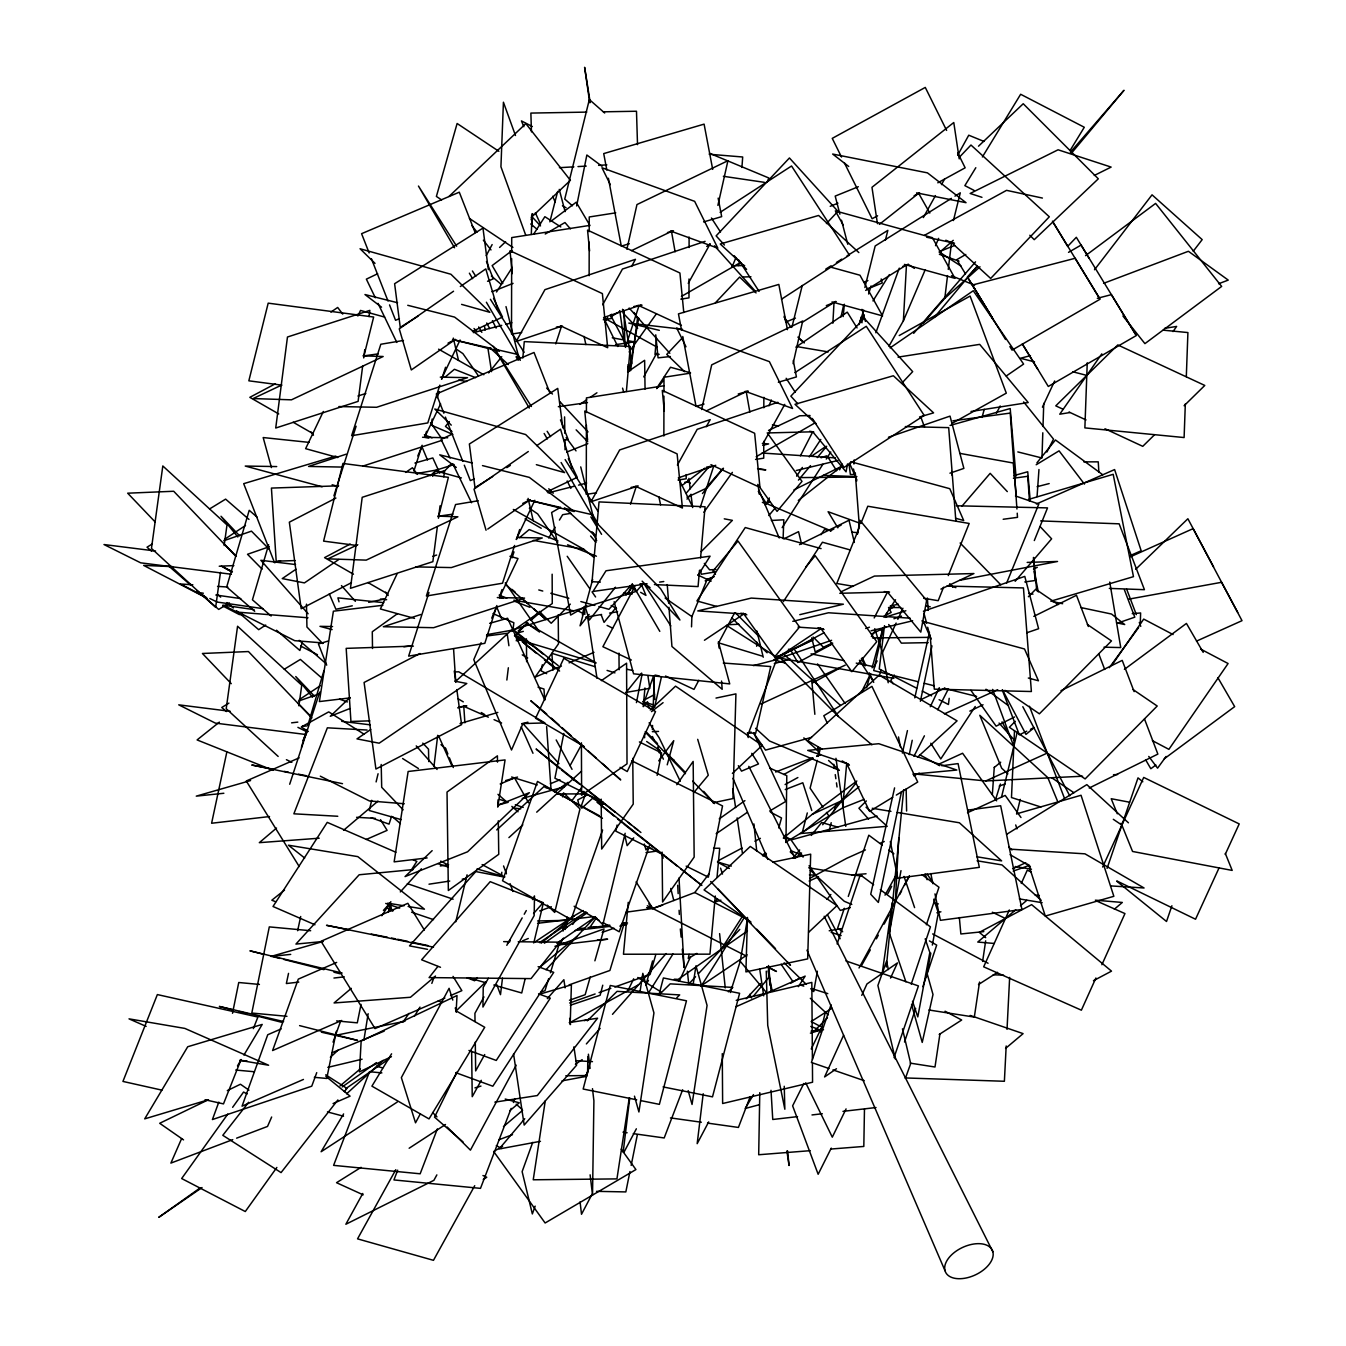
<?xml version="1.0" encoding="UTF-8"?>
<svg xmlns="http://www.w3.org/2000/svg" width="1346" height="1346" viewBox="0 0 1346 1346"><rect width="100%" height="100%" fill="white"/><g stroke="black" fill="none" stroke-linecap="round" stroke-linejoin="round"><path stroke-width="1.5" d="M511.665 258.567L511.514 334.094L521.71 332.496M511.682 252.274L511.716 237.586L589.212 225.489M586.402 425.151L586.267 494.386L596.463 492.787M586.419 412.566L586.452 397.878L663.948 385.78M589.127 275.711L589.195 242.145M589.212 231.663L589.245 216.975L615.761 212.836M611.454 314.291L611.454 318.48L603.294 319.759M663.864 436.003L663.948 396.145M663.965 391.955L663.982 377.267L690.498 373.128M686.208 474.583L686.191 478.772L678.031 480.051M689.017 278.975L688.984 297.87L680.824 299.132M689.085 247.513L689.102 237.031M763.754 441.37L763.72 458.162L755.56 459.423M763.821 407.804L763.855 397.322M785.963 842.562L786.787 775.649L769.71 768.061M587.596 1073.183L587.832 1056.442M759.783 1092.649L758.69 1154.75L810.225 1150.679M864.468 1109.171L863.812 1146.439L830.835 1149.047M747.467 917.45L745.903 971.896L807.684 958.89L810.679 854.172L772.806 862.147M570.182 1024.542L571.394 984.818L539.342 994.273M1140.247 625.032L1140.617 612.952L1132.238 613.675M1042.797 432.789L1041.972 457.993L1017.828 451.92M1042.999 426.48L1043.756 403.363M652.406 729.616L652.558 725.46M653.147 708.837L654.324 675.608M691.524 626.849L691.894 616.603L706.482 581.051M756.671 646.282L756.805 642.126M1087.248 362.797L1084.876 427.893L1184.11 437.551L1185.321 403.951M1186.314 376.661L1187.912 332.563L1163.112 330.157M783.103 538.636L783.809 519.792L771.359 520.481M531.3 234.44L532.091 213.627M1014.497 730.794L1011.485 797.539L1040.895 807.011M853.936 464.05L854.138 459.945M1006.185 1045.977L1004.385 1081.275L905.303 1077.944M1007.027 1029.353L1009.651 977.415M456.126 1011.94L457.017 995.518L361.149 1041.081L359.466 1071.87L391.434 1056.677M895.359 900.844L898.775 837.919M906.615 811.032L906.161 788.924M832.871 323.225L834.015 302.497M888.932 346.225L903.385 320.769L906.464 264.96L865.68 290.416M432.133 419.043L431.73 425.302L452.845 434.438M992.355 794.426L994.273 767.237M1037.059 496.59L1038.961 469.502M741.932 167.476L742.689 156.994L709.191 154.235M390.088 910.704L390.559 904.445M522.837 357.986L524.267 341.615L630.315 346.477L626.378 391.501M699.499 570.216L698.069 586.587L654.408 584.568M700.576 557.934L705.068 506.769L599.02 501.907L592.038 581.708L600.35 582.095M785.929 842.108L842.663 807.886L846.684 763.569M886.341 967.034L903.671 789.799M656.512 338.031L654.98 354.452L659.17 354.318M643.237 706.65L644.953 687.957M628.245 902.308L623.467 954.23L709.948 954.163L715.298 896.015M717.031 877.323L719.706 848.249L713.531 848.249M843.202 316.562L844.346 304.246M923.036 323.208L944.808 298.307L947.534 275.594M948.274 269.402L951.504 242.566M433.984 766.261L437.719 735.32M501.335 876.364L501.822 872.242M502.495 978.138L500.493 994.66L496.876 984.835M623.181 1152.109L629.726 1098M703.201 1093.726L697.178 1143.663L708.686 1121.908M884.507 625.638L879.258 668.996L916.66 688.193M949.199 698.305L948.442 704.513L939.104 699.701M506.853 680.033L508.351 667.767M512.843 630.938L513.852 622.761L493.057 613.591M362.646 366.213L358.103 401.377L275.728 428.028L287.472 337.005L369.847 310.371L369.056 316.579M363.706 357.935L364.783 349.657M437.383 526.505L432.857 561.669L350.465 588.32L362.209 497.313L444.601 470.663L443.793 476.871M438.46 518.227L440.058 505.827M630.601 370.722L637.583 317.706M220.475 572.319L215.646 607.366L151.459 548.411L162.816 465.968L227.003 524.923L224.159 545.534M298.913 705.826L301.74 685.215L237.569 626.26L226.212 708.703L278.168 756.435M882.202 973.427L892.162 902.745M939.912 1034.048L934.999 1067.008L910.233 1063.138M979.535 982.058L974.319 1017.088L928.891 1009.988M982.614 961.448L985.676 940.837M545.265 1100.877L533.235 1179.786L616.939 1178.894L629.289 1097.899M640.006 991.918L642.816 973.343L653.937 1012.915L638.913 1111.981L634.471 1096.149M693.14 984.414L695.949 965.839L707.071 1005.412L692.046 1104.46L688.159 1090.613M497.751 807.146L505.07 759.918L408.141 771.494L394.142 861.861L427.136 857.924M363.891 1040.138L368.148 1013.706M730.34 992.54L740.233 961.313L747.501 918.426M817.359 971.223L813.724 991.565L810.763 988.687M629.053 371.446L638.727 318.144M847.509 463.916L846.062 471.84L812.748 431.797L767.136 432.958M857.436 534.227L859.976 520.364L926.62 600.434L920.799 632.132L887.485 592.089L874.193 617.949M900.996 870.643L889.336 933.064L905.892 981.806M926.317 977.297L930.826 953.136M932.341 945.077L938.347 912.857L933.72 899.212M576.643 205.938L586.856 155.009L602.032 166.281M542.32 664.773L541.109 670.88L546.661 673.639M582.397 615.072L584.013 606.928L584.972 613.103M563.839 733.435L554.922 778.207L603.025 802.132M636.439 702.629L642.109 674.127M617.074 825.064L615.845 831.172L663.948 855.097M657.151 775.363L661.593 752.969L639.4 741.932M629.945 1171.525L625.84 1191.917L596.53 1191.345M631.173 1165.4L637.331 1134.813M232.505 1013.286L238.747 982.513L259.425 984.431M336.315 1031.288L326.741 1078.466L314.325 1077.322M361.031 1004.385L357.296 1022.842L336.601 1020.924M689.118 954.348L688.26 958.453L696.858 953.405M901.517 791.583L878.349 902.426L870.727 894.249L894.585 787.881M909.24 754.635L912.235 740.283M920.395 701.283L931.97 645.861M226.818 752.128L211.608 823.247L269.536 816.551M288.532 973.377L286.361 983.539L298.778 982.109M297.651 930.709L300.696 916.491M388.355 912.285L390.088 904.159M840.998 316.966L843.723 304.667M626.9 249.246L636.961 204.575L727.934 160.712L717.889 205.383M701.653 409.537L711.697 364.867L802.687 321.004L793.08 363.639M902.392 753.104L907.44 730.592M914.775 697.867L929.463 632.401M654.577 707.373L661.424 676.988M883.413 627.623L873.705 670.577L918.107 681.732M885.718 617.393L886.644 613.305M820.673 1032.029L825.334 1012.209M371.698 800.298L369.241 810.511L401.142 819.613M376.106 781.925L378.075 773.748M455.772 921.791L467.062 874.816M525.176 978.693L521.726 992.978L493.831 985.02M534.009 941.931L543.33 903.116M1001.491 797.286L1017.24 732.207M1016.785 813.607L1020.234 799.373M562.544 796.899L563.537 792.844L579.991 808.896L554.72 912.437L547.233 905.135M625.15 833.275L602.857 924.635L595.386 917.333M791.953 327.078L802.25 285.47M864.889 287.556L875.186 245.965L951.42 198.367M885.382 240.278L887.838 230.368L847.055 255.824M953.422 220.559L960.287 192.831L954.953 196.146M363.723 356.858L373.65 317.033L268.191 303.153L248.842 380.817L281.937 385.175M438.476 517.167L448.386 477.325L342.944 463.445L323.595 541.126L356.673 545.466M807.297 812.934L802.233 832.787L859.101 786.737M829.186 830.633L831.205 822.692M834.251 810.78L835.765 804.824M549.858 221.838L557.681 191.418M602.756 985.205L600.148 995.266L570.3 1005.243M817.291 760.355L810.09 788.15L822.961 807.213M818.334 756.385L820.387 748.443M659.153 994.206L663.393 977.97L739.61 993.298L712.505 1096.855L663.073 1086.912M667.229 764.831L673.757 740.653L658.732 760.86M592.661 579.487L580.042 625.84L589.127 614.466M982.042 417.445L984.229 409.335M866.639 687.671L870.458 673.74M872.09 667.784L882.976 628.027M652.574 960.943L645.828 985.205L648.452 980.393M778.745 827.975L781.521 817.964L770.434 812.126M531.132 219.701L532.814 213.795M590.305 976.759L585.174 994.694L569.476 1000.246M594.882 960.825L604.018 928.942L554.956 946.339M655.788 954.566L650.084 974.487L614.752 987.005M268.628 544.743L252.442 599.811L271.135 616.014M302.177 642.614L299.872 650.488L276.519 630.214M301.437 747.282L306.619 729.582M307.78 725.662L323.949 670.594M548.63 978.744L544.995 990.673L541.109 992.052M550.43 972.771L560.087 940.972M563.099 931.028L567.322 917.114M560.845 943.428L562.039 939.441M565.068 929.497L568.685 917.568M624.393 922.75L609.906 970.466L569.089 984.885M859.017 324.588L861.44 316.647L862.012 322.788M860.044 322.081L863.711 310.051M868.607 294L871.047 285.975M738.55 265.532L739.778 261.578M995.451 799.961L1000.398 784.028M333.909 495.833L356.101 426.245M439.839 385.141L427.792 422.93L351.626 435.717L380.817 344.256L403.447 340.454M441.74 379.185L445.56 367.256M413.878 471.1L422.122 445.257M428.785 438.039L424.663 437.315L426.564 431.343M437.349 397.541L439.25 391.585M428.953 592.492L408.646 656.125L484.812 643.321L496.859 605.549M514.593 545.45L502.529 583.222L426.379 596.009L455.554 504.548L478.2 500.746M516.494 539.477L519.657 529.533M503.539 598.331L499.4 597.607L501.94 589.649M512.086 557.833L513.987 551.877M555.763 343.886L561.484 326.287L516.208 341.463L544.928 289.659L635.463 259.324L631.51 266.474M625.419 347.419L639.014 305.677M630.5 504.178L636.237 486.579M700.172 507.711L713.767 465.968M289.693 784.247L319.742 692.08M391.602 816.282L389.044 824.122L371.277 817.779M904.512 1042.023L915.667 1008.406M922.902 986.652L936.681 945.111L929.413 940.904M844.312 908.298L837.683 928.05L842.697 931.769M848.283 896.436L868.809 835.193L882.168 845.103M837.111 943.967L860.279 874.816L873.638 884.743M926.385 924.769L938.97 887.233L922.262 874.85M911.242 984.145L930.439 926.856L880.318 889.689M516.023 636.978L517.352 633.024L523.325 631.375M879.106 676.315L881.125 670.342M831.054 1004.739L811.402 1062.465L829.035 1068.556M894.03 1057.603L918.426 985.928L845.961 960.926M1107.085 868.372L1138.009 777.87L1142.804 781.757M1171.912 905.757L1166.528 921.488L1116.944 881.361M580.833 807.264L585.628 793.635L603.664 803.848M602.604 830.028L571.091 919.587L502.529 880.738L537.491 781.437L602.419 818.25M648.688 848.064L619.227 931.785L602.991 922.582M431.83 983.404L433.934 977.482M905.387 1078.398L910.687 1063.559L902.459 1028.815M333.051 1042.14L340.689 1020.907M644.852 700.189L653.214 676.903L654.829 699.499M532.713 1142.367L522.13 1171.643L532.343 1213.941L535.17 1206.134M875.859 332.765L899.279 268.14M218.809 1102.138L212.416 1119.552L311.75 1086.188L316.731 1072.644M397.676 1170.179L393.941 1179.937L480.488 1188.367L511.16 1108.364M437.349 1128.924L420.154 1173.796L333.606 1165.367L369.511 1071.702L381.877 1072.913M513.415 1102.509L514.895 1098.605M585.863 1076.177L588.808 1068.472M747.535 735.757L777.399 657.555L726.47 625.368M682.641 1089.755L664.184 1137.959L633.293 1133.618M750.227 1096.586L738.416 1127.443L707.525 1123.102M241.085 1059.504L223.486 1103.888L205.029 1099.766M253.317 1028.63L257.91 1017.038L157.364 994.576L122.94 1081.427L161.924 1090.142M769.02 405.802L771.342 400.014M859.27 527.481L836.791 583.491L853.347 586.301M860.817 523.611L867.8 506.231L969.17 523.459L948.257 575.6M943.596 587.176L938.179 600.703L923.693 598.247M1034.3 540.554L1047.525 507.896L956.367 505.776M1006.589 583.155L1038.826 504.043L1015.473 495.967M731.871 267.4L735.892 257.692M767.27 181.895L768.869 178.008L709.544 153.293M628.094 594.074L630.483 588.269M903.385 320.769L925.224 269.738M935.52 245.679L938.65 238.36M417.798 455.958L421.87 446.519M481.128 642.665L473.775 659.641L511.514 749.991L522.938 723.576L558.977 763.636M491.727 618.134L496.624 606.81L501.435 618.352M181.609 1138.615L170.892 1163.095L232.74 1139.625M271.656 1117.012L267.534 1126.434L236.61 1138.161M839.635 469.821L842.159 464.134M1009.315 909.98L983.674 966.815L1081.376 1010.19L1095.913 977.987M1021.278 883.464L1027.25 870.206L1031.086 871.905M1101.886 964.729L1124.953 913.581L1096.216 900.827M843.606 1035.209L824.593 1076.951L836.455 1068.741M861.76 995.367L866.942 983.976L897.446 962.895L890.53 978.071M679.276 981.251L690.666 956.484M1102.66 867.026L1143.713 777.433L1239.212 823.92L1225.23 854.424M1219.123 867.766L1195.534 919.234L1116.877 880.957M888.209 682.759L882.471 652.642L896.116 623.047M897.816 619.345L902.93 608.241M1042.427 407.165L1054.641 380.985M930.305 706.7L939.306 687.705M357.868 316.007L360.526 310.438L384.636 317.084M323.326 411.472L305.626 448.672L337.762 457.539M441.488 379.05L460.08 340M424.663 437.315L440.596 403.834M432.621 476.299L435.28 470.73L461.392 477.931M397.188 573.615L380.38 608.964L414.518 618.386M516.241 539.342L534.833 500.291M499.4 597.607L517.991 558.54L509.949 556.319M628.279 989.966L633.68 978.794M303.018 740.418L306.636 732.964M811.234 1048.955L822.238 1026.325M846.079 1108.902L832.299 1137.168L805.716 1082.807M456.782 1072.156L434.539 1117.146L463.041 1141.946M861.356 692.281L870.643 673.824M874.362 666.438L877.138 660.903M803.848 1083.446L792.626 1105.84L818.149 1174.267L831.256 1148.121M913.951 756.301L924.416 735.808M937.741 709.729L948.207 689.236M800.399 455.823L812.748 431.797M996.41 413.34L1000.196 405.97M1046.902 452.02L1053.531 439.133L1023.633 401.916M592.105 1194.154L581.506 1214.277L580.076 1201.86M885.012 895.157L897.21 873.133M887.805 893.677L891.691 886.291M859.017 967.976L909.206 876.095M876.381 938.835L878.315 935.15M884.137 924.079L888.999 914.859M899.666 894.568L901.618 890.884M904.529 885.348L909.374 876.128M634.824 586.503L602.89 646.719L631.375 660.045M698.843 680.252L693.998 689.388L665.53 676.045M718.192 643.775L734.647 612.75M623.888 1152.378L636.355 1128.806M420.406 1113.714L415.527 1122.816L401.36 1077.624L449.093 988.317L452.794 1000.095M486.226 255.605L492.131 244.585M516.191 1065.157L470.427 1150.14L447.141 1126.989M762.374 502.395L766.396 503.505L769.39 497.953M570.048 765.655L581.405 744.893M643.725 376.88L656.68 353.258M362.781 1193.448L345.855 1224.254L433.883 1180.324L436.861 1174.89M923.339 217.564L935.453 195.591M941.51 184.621L944.539 179.119M957.645 155.328L968.75 135.206L983.976 141.431M602.655 304.768L622.458 269.049L705.119 241.355M688.243 283.367L710.032 244.063M677.391 465.06L697.194 429.34L777.904 402.303M706.246 426.766L710.217 419.632L619.665 449.951L590.961 501.755L638.206 485.923M762.997 443.658L784.768 404.355M483.971 996.932L474.919 1013.319L475.02 1021.547M395.791 1169.691L357.548 1238.858L433.462 1260.327L474.734 1185.691M484.711 1054.541L475.66 1070.911L475.289 1042.124M481.279 1080.316L472.227 1096.687L471.638 1051.428M488.362 978.273L483.231 987.426L482.928 1007.044L534.177 915.549L534.48 895.931L532.444 899.582M506.803 945.329L522.181 917.888M524.233 914.237L526.286 910.569M861.087 966.361L870.324 949.855M343.6 1113.916L321.122 1151.739L397.272 1102.038M237.485 1065.881L240.698 1060.463L246.991 1060.968M243.929 1055.062L262.201 1024.424L187.717 1046.751L144.712 1118.863L207.133 1100.136M753.508 1094.601L745.213 1108.481L759.178 1104.763M548.697 537.996L555.141 527.245M559.431 520.078L562.662 514.694L570.805 513.348M391.585 1053.817L371.917 1086.155L429.021 1118.913L484.728 1027.284L456.176 1010.913L485.856 981.756M414.518 1016.079L419.986 1007.094M975.816 167.712L964.863 185.63L973.966 190.341M982.378 156.977L1020.655 94.27L1084.287 127.264L1070.07 150.55M859.842 322.014L864.216 314.981M872.965 300.949L889.37 274.618M698.17 575.129L710.082 556.167L606.02 570.771L593.014 591.449L647.14 583.844M648.368 993.129L672.983 953.994M701.502 985.625L744.489 917.282M496.523 291.998L512.254 267.484M533.622 234.204L544.861 216.689L560.794 226.919M604.758 321.93L607.012 318.413M381.843 915.734L390.878 901.702M411.22 870.155L416.856 861.39L413.054 859.741M782.161 527.632L822.86 464.32M826.259 459.036L830.785 452.004M721.237 949.283L742.47 916.323M798.38 986.652L805.177 976.102L736.212 1006.623M894.316 675.053L890.867 680.285L893.088 683.785M975.227 706.499L940.77 758.959L930.793 743.228M656.697 388.22L670.493 367.256L690.464 372.792M796.63 476.164L802.384 467.432M809.283 456.933L820.791 439.469M783.322 601.662L822.44 542.236L850.386 549.992M871.384 636.456L875.977 629.474M884.036 617.225L895.544 599.761M558.876 944.942L563.503 938.095M572.757 924.399L577.367 917.535M596.514 917.602L589.481 928L609.788 925.123M820.959 534.715L824.425 529.634L830.701 530.206M403.093 1021.951L408.965 1013.403M1111.762 665.429L1143.713 619.093L1173.073 634.555M1101.802 353.847L1059.756 414.198L1069.885 412.549M1173.022 331.587L1176.623 326.422L1164.458 328.39M535.119 677.105L558.489 643.825L558.186 614.718M676.786 784.718L693.156 761.432L694.166 857.082L662.602 902.005L662.081 852.102M629.104 351.996L656.444 313.736M227.777 1114.101L181.66 1178.541L245.292 1211.535L276.855 1167.436M232.639 1107.321L243.559 1092.043L247.193 1093.928M703.857 512.288L732.375 472.362M1109.289 667.7L1138.632 627.539M1166.141 756.435L1157.577 768.162L1148.761 756.435M605.195 320.987L607.702 317.606M571.764 800.87L581.674 787.545M626.142 912.184L652.776 908.516L694.788 892.533L708.736 874.177M1094.5 269.755L1152.041 194.834L1202.18 239.622L1193.229 251.265M248.623 1102.29L222.797 1135.317L281.062 1172.602L337.88 1099.951M344.34 1091.69L346.915 1088.392L325.732 1074.831M437.854 966.512L429.105 977.6L531.047 978.609L559.835 942.183L518.227 941.763M615.475 587.226L589.312 620.052L585.056 606.339M793.248 858.025L799.692 849.949M811.318 835.429L821.649 822.524L837.767 827.117M822.675 824.762L856.241 782.8M826.999 899.347L830.869 894.501M615.728 607.904L604.068 622.374L601.124 614.617M626.092 595.033L632.57 586.974M626.092 692.399L641.638 673.084M449.379 421.55L445.459 426.413L451.97 431.544M488.665 372.909L501.755 356.707M1036.908 462.822L1055.449 439.974L1102.778 474.785M687.015 499.13L691.003 494.234M753.255 996.36L769.205 976.927M656.68 388.607L663.258 380.716M702.477 493.528L723.492 468.29M806.002 566.75L815.188 555.696L876.751 641.706L851.799 671.671L820.421 627.825M650.017 845.221L646.046 849.999L644.28 844.009M693.712 792.727L708.282 775.229L697.699 739.341M768.835 515.552L775.565 507.509M798.43 480.118L810.544 465.615M817.274 457.573L826.68 446.283M934.309 317.42L977.364 265.869M1071.534 153.108L1123.994 90.283L1070.39 152.233M643.506 706.398L647.46 701.737L648.873 707.878M633.73 837.868L627.152 845.641L624.78 835.412M524.755 1118.694L499.13 1148.979L540.469 1141.307M961.801 506.365L990.168 473.338L1007.313 491.61M1015.153 581.287L1051.63 538.821L1040.189 526.639M686.41 492.956L709.342 466.456M722.97 468.442L705.439 488.699L687.032 497.297M765.184 504.901L769.306 500.14M913.665 333.337L975.53 261.847M547.317 998.631L563.873 979.72L565.084 987.863M477.308 977.617L474.566 980.746L466.995 977.751M507.492 943.243L510.235 940.114M533.554 913.547L543.161 902.611L490.196 881.664L421.601 959.799L440.512 967.286M643.304 583.491L636.406 591.331L511.244 630.315L486.697 634.673M586.368 1043.924L600.131 1028.344M612.497 1014.329L666.135 953.574M383.425 910.401L390.458 902.695M400.3 891.91L421.382 868.793M631.493 584.955L608.914 609.301L598.886 606.541M546.022 969.709L595.403 916.676M688.429 984.397L695.562 976.759M698.406 973.713L739.778 929.43M746.121 998.782L760.389 983.522M682.472 337.711L666.758 354.385L684.66 371.698M715.349 302.833L739.644 277.04L756.048 292.923M826.427 223.554L837.935 211.339L789.429 157.97L716.122 235.87L724.434 245.022M902.611 382.331L912.672 371.631L864.182 318.262L790.859 396.161L797.791 403.783M959.53 157.061L970.971 145.032L1049.308 216.79L990.673 278.454L950.73 241.859M977.583 266.289L967.404 276.923L992.927 318.867M1067.614 246.419L1076.329 237.3L1089.099 258.281M1028.378 596.732L1035.73 589.296L1058.107 604.556M1015.271 721.321L1009.382 727.277L1085.128 778.913L1157.207 706.027L1133.113 689.606M827.454 1017.778L814.246 1031.086L822.322 1029.168M701.249 551.54L732.375 520.364L724.266 518.833M444.23 471.268L451.583 463.916L448.302 466.557M514.576 635.985L527.8 622.744L518.21 630.887M530.745 619.799L536.617 613.911M570.317 604.118L551.204 623.248L539.275 611.387M714.591 901.955L717.553 899.01M587.31 1020.84L617.074 991.363L679.68 994.913L676.702 997.857M659.792 994.172L670.207 983.859L732.813 987.409L728.354 991.834M1154.565 434.741L1142.754 446.334L1104.931 428.735M1184.11 405.735L1204.788 385.444L1117.803 344.946L1055.769 405.853L1063.34 409.369M866.37 800.954L858.933 808.239L868.591 819.159M1135.704 569.274L1187.879 518.748L1213.554 566.834M349.876 697.565L330.292 716.291L349.842 708.551M432.15 850.655L405.045 876.599L467.584 851.782L529.348 792.693L498.07 805.093L508.132 802.317M978.508 146.192L1023.229 103.743L1098.319 178.816L1034.233 239.672L1029.825 235.247M449.009 196.449L525.849 123.596L570.401 180.33L531.216 217.463M499.585 247.462L505.608 241.742M650.202 709.998L675.541 686.157L762.223 745.364L732.392 773.428M808.626 932.307L836.96 905.656L750.294 846.449L704.059 889.925L750.866 921.909M330.376 1057.317L338.014 1050.217M430.333 475.693L436.508 470.023L454.107 464.538M511.244 630.315L455.705 681.345L454.292 671.048M496.724 829.927L544.39 786.165L599.138 815.575M581.758 808.239L592.526 798.346L603.479 804.235M917.568 757.125L957.073 720.867L879.14 675.137L807.735 740.704L822.221 749.217M508.906 837.616L522.803 824.896M536.701 812.176L581.472 771.224M346.595 1093.827L383.156 1060.379M944.808 298.307L980.006 266.794M939.323 252.611L953.271 240.328M503.471 1126.636L522.618 1110.315M1015.742 909.761L977.768 942.065L994.358 943.462M1020.487 905.723L1026.83 900.323M1114.387 909.189L1122.312 902.459L1095.358 900.188M276.536 828.059L259.324 842.663L319.204 838.205M343.55 830.331L377.974 801.122M351.289 988.351L334.077 1002.955L410.463 997.268L435.498 976.018M1005.563 1048.433L1023.111 1033.627L970.18 1015.439M444.786 377.368L454.426 369.275L475.559 377.654M519.522 537.66L529.18 529.567L558.001 540.991M531.081 620.102L540.739 612.009M340.033 1085.902L360.392 1068.859M509.865 1110.652L519.253 1102.795L505.204 1099.043M541.126 943.21L574.338 915.717L583.188 910.552M539.813 967.236L577.064 936.379M994.29 767.472L1000.701 762.189M762.391 855.248L765.605 852.624M783.305 838.087L812.261 814.33L856.847 781.017M1033.93 727.866L1025.955 734.394L1002.501 689.859M801.56 852.994L795.049 858.26L748.813 766.362M219.381 722.112L197.088 739.93L273.171 770.349M284.561 890.043L271.825 900.222L275.728 901.77M879.375 224.378L918.645 193.286L929.817 213.072M798.313 500.443L842.175 465.884M583.912 1076.48L587.092 1073.99M651.498 711.613L663.073 702.662M706.717 246.436L710.015 243.929M681.783 485.654L705.068 468.055M511.901 250.693L492.131 265.599L502.748 283.535M551.473 220.879L576.206 202.237L590.002 225.573M1085.549 255.656L1155.608 203.414L1221.663 286.412L1144.924 343.634L1122.9 315.957M1124.398 669.383L1186.432 623.434L1203.206 652.373M1155.861 765.016L1150.83 768.734L1145.581 759.699M1164.24 758.808L1234.669 706.633L1217.894 677.694M554.552 792.071L568.062 782.312M397.474 613.658L372.287 631.745L372.506 648.503M199.881 1188.097L158.761 1217.339L202.035 1187.559M342.153 1086.979L376.426 1062.6M544.39 943.193L587.243 912.739M719.218 818.923L744.927 800.634M747.451 930.978L678.115 979.4L674.312 979.198M453.552 291.224L399.257 328.845L411.304 369.948L455.436 339.394L448.016 343.129M460.349 286.53L485.805 268.897L497.852 310.001M528.305 451.516L474.011 489.136L486.057 530.24M536.785 445.644L560.542 429.189L572.033 468.341M487.757 529.062L530.173 499.686M511.917 631.442L552.264 603.546L552.146 574.204M601.359 680.639L626.58 663.208L627.017 763.855L581.623 795.217L581.405 742.807M345.703 1088.695L388.994 1058.915M556.908 943.361L594.982 917.148M716.156 833.763L747.316 812.328M890.076 347.891L973.276 290.736L1023.599 364.076L1006.27 375.988M575.398 1064.282L582.162 1059.639M330.88 312.121L337.678 307.46L342.742 314.106M405.617 472.412L412.431 467.752L417.496 474.398M295.985 569.223L282.256 578.595L304.432 582.902L338.788 559.499M579.89 404.389L586.705 399.745M590.12 397.423L596.934 392.78M627.606 371.9L644.633 360.291L645.054 389.078M795.873 347.15L847.257 312.137L857.049 327.919M370.739 729.515L356.993 738.887L379.168 743.194L466.793 683.499L454.696 681.143M812.059 455.806L825.771 446.485M700.643 986.164L747.148 954.852M704.429 640.259L743.833 613.978M753.424 665.614L773.378 660.432L821.026 628.666M533.571 942.907L574.338 915.717M539.443 942.637L585.998 911.831M224.479 539.376L245.51 525.495M265.7 625.049L258.701 629.676L236.509 610.697M299.233 699.668L320.247 685.787M409.15 1148.239L445.492 1124.516M720.127 212.348L791.549 165.995L849.427 255.117L781.504 299.199M794.88 372.64L866.286 326.287L924.18 415.409L844.06 467.399L812.277 418.471M831.946 1008.204L811.167 1021.564L820.404 1026.443M978.492 984.549L997.537 972.317M939.172 1034.485L961.683 1020.016L945.06 1011.216M417.916 316.243L400.25 327.381L394.614 283.72L482.978 228.08L488.346 269.671M492.67 476.551L474.987 487.673L469.367 444.012L557.732 388.388L562.83 427.877M506.803 467.651L510.336 465.413M825.788 269.099L831.105 265.785M836.421 262.47L841.738 259.139M802.098 322.417L835.782 301.386M361.081 1167.335L336.534 1182.697L363.184 1194.844M483.248 1179.449L486.764 1177.245L482.945 1175.512M1006.724 834.284L1086.828 784.634L1128.436 822.81M152.384 543.919L147.017 547.199L151.694 551.254M209.555 508.956L225.623 499.13L248.993 519.421M229.426 602.873L218.708 609.418L196.886 590.49M228.904 703.117L221.77 707.491L226.448 711.546M284.292 669.248L300.377 659.422L322.182 678.367M892.768 797.253L869.583 811.402L846.247 762.627M896.318 795.082L917.72 782.043L871.922 686.376L823.802 715.736L827.386 723.239M1036.184 464.757L1059.066 450.843L1084.439 484.106M762.879 856.006L766.429 853.869M747.451 734.041L751.001 731.921M769.66 811.049L785.66 801.476L753.642 732.712M502.58 1146.27L493.679 1151.52L545.13 1222.992L635.918 1169.556L621.213 1149.131M545.248 234.036L564.967 222.544L570.401 228.854M610.933 316.68L619.9 311.464M965.789 254.461L956.804 259.66L965.469 273.844M1068.522 252.341L1081.107 245.073L1136.361 335.524L1048.298 386.47L1022.304 343.903L1037.699 369.208M681.429 296.423L740.367 262.554M560.626 507.307L551.624 512.49L570.637 615.072L586.856 605.717M756.183 456.715L815.104 422.846M790.809 983.186L799.861 978.088M899.212 335.541L970.096 296.07L1006.303 393.15L951.773 423.519M570.25 1022.438L638.627 984.734M924.45 235.331L1006.556 190.341L1042.41 198.064M783.86 774.472L813.102 758.404M816.753 756.402L820.421 754.399M785.088 784.567L797.875 777.534M877.592 215.764L872.124 218.759L844.312 162.681M914.085 195.793L919.554 192.798M937.792 182.804L965.149 167.813L957.729 152.855M760.978 703.992L845.221 665.16M812.429 682.977L839.753 668.138M810.208 878.147L846.651 858.344L865.444 849.915M830.213 530.947L833.881 528.978M837.549 527.009L841.2 525.041M776.642 658.211L824.24 632.637M832.602 643.859L797.808 662.552L790.523 649.798M883.851 616.333L891.187 612.396L889.1 608.762M643.523 700.391L654.509 694.57M586.94 795.049L577.787 799.911L579.133 805.918M718.276 860.683L742.083 848.047M754.904 841.25L760.389 838.339M275.425 383.745L249.818 397.339L278.723 413.929M350.179 544.036L324.554 557.631L353.46 574.22M1093.457 980.696L1111.51 971.139L1031.625 904.647L979.299 932.357L985.693 937.674M888.898 609.553L894.282 606.743M335.911 498.054L289.34 522.181L301.184 608.745L351.474 582.667M419.986 653.517L364.093 682.472L375.921 769.037L461.611 724.619L456.832 689.589M1094.298 175.451L1111.123 167.089L1058.074 149.793L970.163 193.471L981.957 197.324M1014.531 716.997L996.124 726.167L970.937 690.38M758.303 491.324L766.396 503.505L770.063 501.688M793.938 489.894L841.704 466.288M1033.812 616.367L1076.48 595.285L1088.359 626.513M1060.985 690.649L1122.211 660.381L1134.106 691.608M1026.762 731.181L1019.343 734.849L1002.265 689.943M1030.481 729.347L1034.182 727.513M1089.2 788.033L1157.863 754.096L1144.487 718.949M783.894 538.871L798.548 531.653L801.476 543.75M799.524 544.625L849.006 520.263L854.357 542.438M777.551 656.983L812.361 639.838M831.66 643.792L815.171 651.918L811.756 637.802M871.417 634.084L886.089 627M208.512 1099.682L159.686 1123.287L183.544 1139.894M227.306 1090.597L240.446 1084.237L248.96 1090.159M631.56 250.625L672.411 230.923M706.314 410.917L747.148 391.215M922.195 699.028L944.842 688.126M969.843 711.125L983.051 704.766M377.637 273.743L366.364 279.144L375.315 297.769M472.446 331.436L502.512 317.033L493.545 298.408M452.391 434.035L441.118 439.435L450.069 458.061M522.753 503.421L530.274 499.82M547.183 491.727L577.249 477.325L568.298 458.7M281.179 385.293L253.115 398.567L291.459 399.829L383.156 356.505L362.966 355.832M357.8 544.709L327.869 558.859L366.213 560.121L457.892 516.797L437.719 516.124M768.499 430.468L799.675 415.779L810.04 415.51M841.401 591.617L874.429 576.071L973.932 573.547L940.904 589.111M705.169 580.833L712.488 577.434M774.825 657.79L813.253 639.956M832.602 643.001L823.449 647.241L813.135 637.028M812.261 814.33L842.041 800.55M913.614 775.767L919.268 773.176M938.095 764.511L962.592 753.255L996.629 800.836M967.505 812.732L1005.193 795.419L1020.991 817.51M1012.613 868.776L1025.787 862.702M1033.476 569.072L1037.312 567.339M944.404 713.868L997.723 689.724M913.631 773.883L985.76 780.949L1047.255 753.087M1130.556 556.739L1193.111 528.625L1242.005 620.674L1196.527 641.117M880.486 843.168L884.255 841.486M809.148 881.041L818.536 876.818M1036.37 504.01L1114.606 469.569L1141.172 550.766L1129.715 555.797M299.132 757.882L246.284 780.983L299.199 866.521M366.348 839.433L387.11 830.364L380.497 819.664M444.87 998.076L375.046 1028.596L321.021 941.275L407.855 903.317L424.377 930.052M450.54 995.603L461.863 990.656L453.047 976.388M336.668 962.424L298.29 979.131L272.599 1050.536L341.682 1020.47M281.179 1028.916L267.736 1034.754L242.061 1106.16L303.456 1079.442M333.068 1103.569L350.078 1096.149L325.867 1076.346M399.409 318.682L395.573 320.298L389.532 304.903M487.538 281.264L493.275 278.824L486.478 261.494M474.162 478.974L470.326 480.589L464.286 465.194M564.193 440.748L568.029 439.116L560.474 419.868M534.598 677.341L561.417 666.051M569.072 662.838L593.99 652.356M500.19 783.978L515.518 777.534M550.363 783.776L559.953 779.755M522.5 940.888L528.288 938.499M332.243 1052.606L384.216 1031.12M858.327 186.724L835.193 196.095L839.904 214.182M830.23 206.308L837.935 203.179M864.031 282.138L867.901 280.574M902.594 266.525L908.382 264.169M939.239 251.685L954.65 245.443M795.452 318.11L785.812 322.014L784.247 315.99M826.309 305.609L835.95 301.706M866.79 289.222L882.219 282.98L881.176 278.959M491.946 291.796L513.062 283.367M566.7 452.088L587.815 443.658M842.663 807.886L864.166 799.339M706.549 579.571L714.322 576.576M775.649 772.015L812.732 757.663M816.635 756.149L820.538 754.635M785.24 789.564L802.805 782.766L811.773 810.528M1103.552 283.35L1188.4 251.281L1228.242 280.103L1218.601 283.754M498.743 1139.81L512.506 1134.678M999.254 786.064L1005.159 783.961M539.712 910.889L551.372 906.767M602.2 932.391L613.978 928.218M619.85 926.132L625.739 924.046M569.627 1003.006L595.134 993.971M599.054 992.574L610.832 988.401M1013.202 871.114L1028.899 865.545M223.722 540.772L251.466 531.148L268.998 549M269.318 546.712L247.513 554.283L262.117 569.139M821.077 457.775L826.73 455.823M298.476 701.064L320.264 693.51M773.378 660.432L831.609 640.292M865.68 628.498L869.449 627.186M893.946 618.723L901.483 616.115M1117.13 623.265L1134.796 617.175L1124.415 589.834M662.653 905.118L652.776 908.516L646.652 907.608M888.427 437.265L950.024 416.116L963.871 468.408L949.956 473.186M923.423 611.202L1024.777 576.408L1038.607 628.717L1026.695 632.805M603.58 317.538L640.982 305.004M678.334 477.83L715.736 465.295M562.914 928.69L566.902 927.36M357.935 396.027L365.843 393.453M346.141 454.208L308.571 466.439L342.103 467.079M362.831 466.12L441.892 440.361M432.672 556.319L436.626 555.04M420.877 614.499L383.324 626.731L433.614 627.69L524.553 598.078L497.313 597.557M714.894 902.072L720.884 900.171M886.072 616.905L905.841 610.764M810.41 1033.156L822.406 1029.488M335.827 456.075L243.693 483.668L274.55 562.695L280.557 560.895M328.441 640.965L318.43 643.96L326.708 665.16M584.248 1020.672L590.271 1018.872M1028.512 499.45L1113.192 474.314L1133.467 576.66L1050.805 601.191M474.953 1087.871L480.959 1086.087M629.322 243.744L621.297 246.099L608.392 178.261M667.465 232.555L673.488 230.789M703.605 221.939L721.675 216.639L718.158 198.148M704.059 404.036L696.033 406.391L682.759 336.5M738.197 394.025L748.241 391.08M778.341 382.23L796.411 376.93L793.299 360.492M460.063 723.525L497.835 712.438M505.608 780.562L517.537 777.063M919.554 416.957L933.602 412.869L893.357 375.753L794.981 404.288L815.861 423.536L808.879 415.981M250.558 780.562L196.264 796.142L223.857 793.265M323.292 941.426L271.017 956.434L290.719 954.381M1016.516 813.876L1081.04 795.267L1113.849 896.301L1045.304 916.054L1028.58 864.553M414.921 463.058L432.823 457.943L439.772 473.169M489.658 623.349L507.577 618.235L544.861 700.105M521.945 723.862L527.918 722.163M950.024 425.454L1010.207 408.545L1015.994 476.198M1013.689 475.693L1027.738 471.756L1030.195 500.46M774.32 663.578L790.304 659.136M811.52 737.372L765.538 750.109L753.541 732.931M877.054 816.113L791.078 839.938L803.074 857.133M850.285 907.641L840.291 910.401L809.081 865.714M522.231 798.43L564.479 786.754M1030.464 355.613L1020.47 358.255L1034.536 361.889M1097.31 298.307L1111.426 294.639L1135.536 334.363M1037.093 486.697L1049.173 483.567M473.338 332.613L501.738 325.362M505.793 324.319L511.867 322.771M548.091 492.905L574.456 486.175M578.511 485.132L586.62 483.063M457.69 707.845L465.817 705.826M762.694 445.341L768.633 443.911L762.358 443.49M796.294 470.494L837.902 460.5M799.776 614.668L843.387 604.203L751.287 598.078L697.783 610.916L745.92 614.129M792.811 621.33L828.48 612.767L910.115 618.184M871.03 630.786L912.655 620.792M936.883 912.773L940.921 911.797M327.852 1067.361L362.091 1059.201M736.212 1000.33L811.823 982.412L812.395 1059.352M890.211 606.003L898.354 604.236M352.299 605.801L335.911 609.267L329.282 593.872M368.686 602.352L385.074 598.903M716.005 698.069L735.926 693.88L732.947 798.582L713.01 802.788M335.491 1035.377L405.011 1021.227M959.95 580.244L1057.535 561.467L1027.183 562.409M561.989 1080.872L586.789 1076.262M1128.957 599.105L1221.579 582.296L1237.714 612.413M829.203 930.776L841.418 928.589M416.049 473.657L436.508 470.023M585.611 617.225L601.595 614.483M609.587 613.103L617.595 611.74M625.84 692.433L649.832 688.328L647.931 675.961M715.416 571.899L701.216 574.271L700.677 570.115M633.916 306.467L642.076 305.189M556.386 327.078L562.51 326.136M898.034 357.127L979.686 344.374L1028.209 402.555L971.038 411.489M706.616 467.079L714.776 465.8M631.123 487.387L637.247 486.428M569.24 1022.607L597.574 1018.199L537.34 1095.543L494.857 1102.155M615.492 344.694L634.168 341.85M516.157 640.73L520.279 640.107M440.277 865.983L448.588 864.738M429.004 884.187L449.749 881.058M462.2 879.19L466.339 878.568M645.996 852.624L658.177 850.874M621.97 923.373L626.025 922.801M363.975 355.866L378.226 353.863M438.729 516.157L452.963 514.155M558.338 406.677L587.462 402.589M659.624 582.095L663.78 581.522M537.559 923.306L593.35 916.676M952.867 420.827L1010.223 413.087L1016.937 509.007M1013.42 478.234L1027.755 476.299L1029.505 501.318M1003.174 519.27L1017.509 517.335L1017.223 513.179M1024.794 581.926L1035.04 580.547L1033.442 557.614M941.779 765.756L958.083 763.603L979.333 867.346L897.816 878.181L890.312 841.553M968.06 810.09L1000.667 805.749L1021.934 909.492L940.4 920.328L934.982 893.879M403.85 646.77L412.112 645.693M486.495 636.019L507.156 633.327L508.906 645.727M458.616 707.003L466.877 705.927M382.887 605.279L333.387 611.202L319.389 701.569L350.33 697.867M577.72 928.875L583.945 928.134M588.101 927.646L596.396 926.671M602.621 925.93L606.777 925.442M623.383 923.474L627.522 922.986M575.028 930.507L610.293 926.334M620.674 925.106L626.9 924.382M558.472 943.681L566.767 942.705M557.833 945.06L607.635 939.188L597.422 940.063M291.594 722.836L297.803 722.112M333.943 978.037L344.29 976.843M811.116 1031.171L823.5 1029.74M797.539 1116.625L772.755 1119.485L771.006 1090.327M811.991 1114.942L822.322 1113.748M842.966 1111.359L876.01 1107.539M670.375 356.539L658.076 357.834L655.754 334.817M983.791 931.617L960.859 933.973L959.345 917.535M413.087 869.6L359.18 874.765L295.935 944.084L322.889 941.51M912.891 774.169L956.838 770.047L878.82 743.715L807.684 750.395L848.636 764.225M800.113 833.561L887.182 826.309L866.067 807.247M808.71 867.783L851.682 874.967L866.067 873.773M559.414 167.695L573.867 166.837M577.989 166.584L586.233 166.096M598.617 165.356L606.861 164.868M684.828 482.289L688.933 482.07M985.76 780.949L1082.588 776.221M1113.495 774.724L1117.601 774.522M715.87 569.526L709.594 569.812L704.328 563.351M728.489 624.695L738.836 624.241M652.339 731.686L658.547 731.416M219.23 566.229L233.868 565.606M302.345 726.167L306.535 725.999M732.089 265.885L744.641 265.465M742.555 277.024L750.933 276.738M338.654 485.822L271.421 488.076L276.199 561.181L295.094 560.559M413.407 646.114L346.174 648.368L350.936 721.473L369.847 720.85M454.595 671.94L458.767 671.805L544.894 722.92L521.895 723.61M839.803 593.3L889.555 592.038M537.592 920.967L566.7 920.344M928.218 642.631L901.366 643.136L888.713 624.51M586.789 112.105L530.879 113.081L531.451 131.858M603.361 111.819L636.49 111.247L637.516 144.628M799.844 477.611L855.602 477.056M872.528 637.92L930.338 637.348M565.808 1075.774L586.738 1075.555M1083.799 461.863L1098.252 461.846L1098.874 472.227M556.958 793.938L585.779 793.904M647.628 848.3L651.75 848.3M888.511 607.517L900.794 607.568M854.542 474.499L850.386 474.465L849.057 464.202M503.656 941.628L509.898 941.695M276.704 466.574L245.241 466.053L322.148 486.798M332.563 626.546L319.978 626.344L332.126 629.608M440.293 377.149L467.533 377.671L376.594 407.283L338.872 406.559M422.56 437.265L447.713 437.753M517.133 537.491L542.27 537.963L451.347 567.575L415.712 566.902M1103.989 647.19L1120.747 647.561L1109.743 582.061M905.32 426.581L948.694 427.641L955.845 520.868M947.029 586.065L1023.448 587.933L1031.389 691.524L934.309 689.152L930.187 635.278M993.247 974.79L1003.561 975.143M1040.66 520.919L1119.149 523.83L1144.437 589.683L1109.323 588.387M823.331 475.374L856.88 476.619M172.54 566.632L143.652 565.404L207.284 598.398M809.417 874.9L815.676 875.169M639.855 583.912L646.097 584.198M367.088 730.037L327.364 727.816L293.865 813.808L337.779 816.265M356.606 817.308L375.416 818.368M575.751 1060.698L592.459 1061.641M1009.786 849.124L1084.977 853.835L1144.066 887.99L1110.652 885.904M192.831 584.787L180.465 583.996L206.174 597.338M217.547 586.385L227.844 587.041M243.323 614.769L239.201 614.499L222.679 605.919M762.105 453.03L835.361 457.892M798.01 627.135L823.113 628.801M723.29 663.04L770.72 666.539L755.661 733.368L747.4 732.762M308.015 617.78L238.276 612.194L294.69 640.662L323.41 642.967M404.305 803.747L369.427 800.954L320.298 776.171M1035.225 895.124L1039.381 895.477M759.565 469.3L765.807 469.872L757.579 468.61M851.648 532.141L857.924 532.713M310.657 930.725L269.301 926.889L251.803 1013.05L286.967 1016.314M235.735 1070.036L254.344 1071.753M851.682 874.967L862.063 875.96M512.49 807.953L520.767 808.811M309.008 442.38L263.177 437.551L271.438 467.584M623.989 593.014L632.351 593.889M380.43 599.037L386.655 599.693M383.745 602.672L337.913 597.86L339.024 601.847M682.456 329.265L628.818 323.09L659.304 330.325M295.548 564.546L260.855 560.289L308.133 613.759M341.716 721.338L370.301 724.838M155.547 551.019L103.995 544.541L140.674 562.83L231.411 574.254M230.301 711.327L178.732 704.833L215.41 723.122L306.165 734.546M670.476 1117.903L701.35 1122.227M622.996 1132.171L627.118 1132.76M203.347 593.216L197.105 592.324L204.39 595.857M215.831 595.016L240.799 598.6M262.891 608.628L217.127 602.049L209.841 598.516M254.074 609.62L222.881 605.128L242.886 614.853M723.357 176.292L764.343 182.333M934.225 903.284L938.364 903.923M1015.136 866.538L1031.473 869.213M387.715 903.132L404.036 905.808M408.124 906.481L424.444 909.173L357.8 856.628L288.414 845.204L304.667 858.025M926.115 606.121L930.237 606.794M872.275 808.273L890.951 811.386M897.176 812.429L959.395 822.776L1001.626 860.885L976.742 856.746M977.095 860.784L1001.996 864.923L1041.215 900.323M1019.343 898.909L1042.157 902.695M797.185 346.645L828.227 351.912M772.402 424.949L778.594 426.009M809.636 431.275L813.775 431.982M884.389 591.567L888.528 592.274M239.672 1060.295L268.611 1065.241L184.823 1028.411L129.014 1018.855L146.142 1026.392M776.137 657.487L893.862 678.367M458.565 380.077L466.658 381.507M533.319 540.369L583.895 549.353L593.737 557.227M513.869 600.165L573.833 610.815M959.732 453.35L1013.235 463.024L1016.314 496.304M1028.866 593.401L1032.988 594.141M612.262 337.796L624.561 340.067M628.649 340.824L634.79 341.951M1129.496 802.199L1111.207 798.716L1117.298 813.792M503.875 876.969L475.811 871.569L409.504 945.868L427.54 949.334M274.13 769.39L251.786 765.016L342.507 783.675M284.292 771.393L288.347 772.183M298.509 774.186L306.619 775.767M348.883 929.682L326.54 925.308L433.496 947.147M371.21 934.074L387.463 937.253M391.535 938.061L395.589 938.852M916.576 192.882L966.041 202.691L927.444 172.86L832.652 154.05L848.72 166.483M636.708 1099.8L583.155 1089.032L610.26 985.474L686.477 1000.801L659.372 1104.359L640.831 1100.624M788.436 649.243L792.542 650.084M811.032 653.87L843.908 660.6M856.241 663.124L874.732 666.909M626.63 669.231L632.704 670.476M655.031 675.086L659.103 675.928M397.608 939.272L407.67 941.359M411.691 942.183L427.809 945.531M1052.471 601.561L1062.65 603.715M1080.973 607.584L1111.527 614.045L1124.701 624.527L1116.557 622.811M926.603 237.199L954.499 243.205M784.213 838.053L790.338 839.366L785.105 836.236M321.408 1032.197L357.599 1040.391L299.586 1025.618M454.578 339.983L491.425 348.412M495.513 349.354L518.025 354.503L520.094 358.154M529.331 500.275L560.02 507.307M564.125 508.233L592.762 514.811L597.961 523.914M397.558 302.732L364.968 294.538L381.557 307.191M407.754 305.306L454.595 317.101L499.4 351.256L452.542 339.461M472.311 463.024L439.721 454.83L456.311 467.483M482.491 465.598L529.348 477.393L574.153 511.547L527.295 499.753M924.164 683.263L934.242 685.804M944.337 688.328L976.624 696.437M342.136 973.057L249.919 950.814L263.917 954.381M271.926 956.417L279.918 958.453M283.922 959.462L323.932 969.658M333.926 972.199L339.932 973.73M283.585 1021.547L219.364 1006.438L233.363 1010.005M239.369 1011.536L247.361 1013.572M257.372 1016.112L281.364 1022.22M1072.712 371.765L1086.777 375.399M376.678 1066.301L382.701 1067.9M327.465 1111.931L343.499 1116.204M850.672 461.712L949.788 488.699L963.686 520.481L955.593 518.277M1028.327 678.031L1038.439 680.773L1024.525 648.991L923.39 621.465L930.759 638.29M904.428 264.405L954.987 278.353L932.408 237.687L835.344 210.901L843.202 225.034M829.624 266.844L859.959 275.223L882.555 315.889L831.996 301.941M538.77 589.952L542.775 591.045M550.8 593.266L568.836 598.247M580.849 601.561L594.882 605.431M821.094 548.613L745.247 527.548L696.925 600.955L716.88 606.491M818.032 627.842L824.021 629.507M740.838 613.153L746.828 614.819M461.594 304.381L489.86 312.322L450.927 274.264L360.055 248.741L375.029 263.379M536.347 464.673L564.613 472.614L525.68 434.556L434.792 409.033L451.263 425.134M476.989 868.927L504.901 876.885M467.903 977.633L485.856 982.748M332.142 484.762L338.183 486.495M642.681 701.653L652.625 704.597M717.435 861.945L731.349 866.067M516.275 638.896L596.177 662.955L527.06 623.467M718.68 642.866L761.853 655.99M775.599 660.163L785.408 663.157M595.252 666.758L551.877 653.332L553.038 670.039M607.08 670.426L614.954 672.865M538.064 687.183L543.969 689.017L544.709 699.449M511.598 777.012L537.222 784.954M545.113 787.393L551.019 789.227L546.627 726.588M831.155 932.408L841.149 935.554M799.81 984.835L803.814 986.096M811.806 988.603L827.807 993.634M437.955 863.594L447.898 866.959M407.367 883.649L453.148 899.178M385.73 903.418L399.661 908.146M411.59 912.201L433.496 919.621M499.652 799.389L507.509 802.065M515.35 804.74L523.207 807.432M832.955 1069.902L864.283 1080.703M950.057 585.628L955.896 587.647M939.39 254.31L959.042 261.174M339.478 699.129L347.369 701.939M859.724 523.157L828.093 511.716L837.835 527.834M670.493 231.007L717.822 248.169L694.654 201.345L601.982 167.762L610.31 184.621M745.247 391.299L792.558 408.461L769.39 361.637L676.718 328.054L685.989 346.78M538.131 966.664L553.728 972.367L496.253 1060.446L468.946 1050.452M538.585 993.87L550.295 998.143L492.821 1086.222L455.772 1072.661M810.797 1026.426L820.404 1030.094M424.377 434.825L432.066 437.871M567.608 544.794L596.413 556.218M499.114 595.117L506.803 598.162M514.492 601.208L529.87 607.298M387.581 908.331L393.436 910.67M945.801 240.227L953.405 243.34M951.471 275.762L974.588 285.184M790.876 850.638L802.199 855.4M851.799 904.462L844.262 901.282L810.275 870.239M766.396 503.505L831.105 530.879M395.892 852.254L327.246 822.372L273.019 906.497L314.964 924.769M488.362 717.166L463.781 706.33L464.892 722.819M494.032 719.656L501.604 722.987M638.071 305.239L681.429 325.345M560.542 325.85L607.669 347.722L602.385 293.596L510.016 250.726L512.254 273.625M710.94 464.656L759.952 487.403L754.652 433.277L662.282 390.407L664.318 411.22M635.295 486.142L682.422 508.014L677.122 453.888L584.753 411.035L587.596 440.176M1069.01 412.011L1086.02 419.935M697.8 574.994L711.075 581.22M992.355 912.218L1005.462 918.51M286.412 759.682L291.863 762.341M577.484 610.68L584.887 614.348M607.08 625.402L612.632 628.161M515.333 635.396L526.421 640.915M631.88 760.843L722.533 805.934L708.349 877.171L686.157 866.134M221.316 566.144L232.32 571.629M297.903 727.345L307.073 731.921M647.325 905.74L746.66 956.232M767.085 966.714L776.457 971.476L767.254 966.697M440.664 861.104L448.1 864.906M922.262 691.07L931.617 695.865M223.167 567.087L232.37 571.831M694.788 892.533L747.4 919.537M300.646 646.046L317.471 654.711M532.343 126.558L521.44 120.904L523.846 126.709M562.426 205.837L566.06 207.738M226.195 568.904L231.647 571.73M1200.582 649.041L1228.09 663.528L1168.9 749.352L1152.395 740.653M643.539 702.343L652.776 707.205M718.293 862.635L729.381 868.473M932.66 933.939L988.065 963.248M496.304 1145.614L501.738 1148.491M517.773 638.054L526.909 642.967M482.12 864.586L502.193 875.371M919.722 754.786L939.693 765.689M606.457 319.288L657.016 347.117M438.594 349.169L483.82 374.743M513.331 509.461L583.895 549.353M629.911 586.301L635.262 589.312M640.612 592.341L645.945 595.369L641.117 583.727M514.492 635.379L518.092 637.432M528.911 643.556L532.528 645.609M522.265 654.879L527.682 657.958M574.119 906.228L599.374 920.546M611.151 605.481L616.535 608.543M293.176 422.24L313.046 433.648M367.929 582.532L387.799 593.939M438.342 1000.667L441.909 1002.72M1010.089 854.676L1029.791 866.067M525.041 518.883L541.227 528.288M584.114 746.475L535.573 718.259L563.839 658.278L655.519 711.563L627.236 771.544L620.052 767.355M842.159 760.911L849.41 765.167M457.926 698.675L463.293 701.872M481.245 712.522L484.829 714.659M637.752 977.482L660.785 991.8M363.908 734.092L328.727 711.883L301.285 727.008L308.318 731.45M402.605 758.521L418.438 768.516M940.299 252.627L961.263 266.256M909.122 264.926L914.388 268.392M498.861 151.307L457.118 123.496L436.39 196.432L441.606 199.915M469.434 218.456L512.91 247.428M1051.68 777.736L1073.94 792.744M1113.31 819.31L1121.874 825.098M1087.383 624.51L1111.476 640.932L1039.398 713.817L1004.957 690.347M456.244 349.051L462.906 353.611L478.284 375.652M529.331 508.216L537.66 513.903L557.749 542.724M526.236 622.912L539.544 632.014L505.272 582.852M646.652 741.478L660.516 750.95M670.914 758.067L674.38 760.423M645.054 584.147L650.068 587.613M665.126 598.045L691.894 616.603M985.962 689.236L1008.003 705.338M888.848 850.066L893.862 853.785M513.263 629.558L558.254 665.664M515.888 632.62L543.464 654.324M548.327 658.16L553.189 661.98M559.6 671.031L522.282 641.655L536.532 653.433M554.098 667.7L544.44 659.977M561.433 769.929L579.268 783.978M587.378 790.354L614.954 812.059M627.943 822.271L631.19 824.829M634.437 827.386L637.668 829.944M623.972 824.173L677.509 866.302M680.756 868.86L701.855 885.449L597.035 801.964L614.432 816.349M629.844 586.082L636.406 591.331L632.25 584.029M799.558 339.007L804.218 342.877M640.915 832.501L536.095 748.999L559.835 768.616M617.612 818.974L622.357 822.894M778.055 655.738L838.39 716.493L871.888 744.792M530.778 223.958L537.104 229.342M949.603 584.248L952.817 586.974L949.872 584.013M491.374 276.014L500.847 284.073M797.892 337.123L804.168 342.49M217.48 594.427L220.66 597.136M227.003 602.571L233.329 607.988M257.002 517.049L249.212 510.302L226.683 586.991L254.714 611.303M299.165 640.326L325.648 663.292M168.839 566.128L190.644 585.073M392.595 816.837L400.385 823.584M440.966 744.658L445.459 748.578M497.97 794.325L507.223 802.367M511.85 806.389L518.008 811.773M604.674 113.014L589.346 99.554L564.748 199.057L572.403 205.787M512.052 589.413L515.148 592.156M521.306 597.641L527.481 603.143M533.655 608.628L545.988 619.614L505.389 584.366M546.712 714.019L530.795 700.728L620.725 779.906L613.019 773.041M551.338 718.141L559.044 724.989M562.14 727.749L571.394 735.976M574.473 738.718L583.727 746.963M588.353 751.085L596.059 757.949M602.234 763.434L608.392 768.919M782.968 653.416L840.392 705.321M516.208 1104.157L522.298 1109.659M803.831 737.877L817.729 750.58M828.547 760.473L839.366 770.349L769.508 740.99L755.611 728.287M790.186 851.883L796.361 857.52M1007.851 773.866L1001.676 768.196L979.787 715.281L1047.794 777.601L1057.956 802.166M490.028 347.874L508.233 364.53M1008.861 847.172L1011.94 849.999M1027.351 864.132L1030.43 866.959M564.782 508.165L595.117 535.927M858.849 252.577L818.604 215.461L720.245 243.996L744.086 265.986M810.326 998.278L828.194 1014.867M784.146 962.811L806.338 984.38M731.736 617.78L767.102 652.793M474.011 328.508L476.989 331.469M548.764 488.8L553.223 493.242M592.004 531.805L594.982 534.766M432.604 1112.519L436.962 1116.86M735.387 612.767L758.925 636.473M224.664 544.44L236.358 556.335M297.954 703.251L311.111 716.627M960.152 543.027L1000.801 584.82M519.018 359.634L516.124 356.656L518.26 360.122M546.644 388.052L552.449 394.041M559.717 401.512L588.017 431.915M576.122 429.828L587.748 441.791M642.143 581.152L679.932 620.035L660.617 588.74L590.86 516.948L601.595 534.328M645.979 731.652L657.521 743.581M664.722 751.034L684.912 771.931M703.655 791.313L714.474 803.478M645.087 731.921L685.467 773.698M692.668 781.151L714.305 803.528M717.839 888.949L751.001 923.272M756.772 929.228L775.515 948.627M637.684 328.306L623.282 313.315L622.542 309.294M235.685 556.117L173.701 491.256L127.685 493.191L155.076 521.861M311.868 717.923L248.455 651.548L202.438 653.483L231.26 683.667M239.622 535.826L221.013 516.258L237.821 536.97M422.762 743.127L428.499 749.15L428.751 761.6M322.687 643.539L306.938 627L306.467 604.169M314.375 696.118L295.75 676.55L312.558 697.262M403.161 809.838L381.692 787.292L381.204 764.461M531.973 216.74L540.537 225.909M734.125 255.69L746.609 269.419M714.457 245.796L755.173 291.056M629.154 308.032L669.854 353.291M571.444 777.5L574.22 780.579M999.052 723.054L1014.346 740.149M341.463 585.594L355.378 601.326M416.217 745.886L437.063 769.475M921.993 620.809L924.702 623.972M648.839 903.906L652.776 908.516L636.103 881.866M590.574 536.011L595.891 542.27M740.233 961.313L766.867 993.062M787.965 962.222L790.489 965.318L710.638 881.495M471.908 225.623L477.006 232.101M483.365 240.211L491.004 249.935M310.926 431.864L313.467 435.195M385.679 592.156L388.203 595.487M566.144 437.618L576.021 450.893M768.213 434.186L801.997 481.397L777.063 511.379L757.748 484.392M687.789 479.832L690.212 483.197M715.466 574.355L713.044 570.99L737.995 541.025L799.558 627.017L774.606 656.983L743.228 613.137M817.51 663.915L845.12 703.453M927.058 874.059L933.064 882.64M567.204 556.285L589.666 588.505M592.038 591.887L595.588 596.968M430.518 422.56L441.168 437.82M781.101 964.224L792.659 981.251M826.478 812.412L828.816 815.878M784.18 317.151L791.095 327.448M649.125 722.802L659.187 737.844L680.268 781.286M859.438 660.263L873.234 681.295M794.039 648.873L838.39 716.493M711.428 218.002L720.497 231.983M738.668 259.929L759.094 291.392M786.165 378.293L795.25 392.275M827.622 456.63L836.606 470.696M456.664 246.2L418.455 186.051L454.527 247.765M472.412 270.983L475.777 276.283M490.398 299.3L524.116 352.383M531.418 406.509L493.191 346.343L529.281 408.057M547.149 431.275L550.531 436.592M565.135 459.592L597.742 510.908M643.825 583.457L670.796 625.924M751.741 753.323L758.488 763.939L741.528 771.14L738.348 765.689M633.966 312.44L638.357 319.591M1052.437 221.131L1100.103 299.182L1012.041 350.128L1009.887 346.578M967.623 277.394L1005.546 339.478M1052.841 221.922L1067.731 246.402M1099.278 298.004L1075.168 258.281L972.367 285.032L992.288 317.841M478.671 326.96L481.851 332.344M469.384 273.188L472.581 278.639M486.377 302.227L520.33 360.324M544.137 433.479L547.317 438.931M561.114 462.519L597.203 524.25M632.216 584.164L659.809 631.358M514.559 777.938L528.675 802.906M861.322 658.783L865.259 665.866M1002.047 721.86L1010.964 738.281M556.184 739.947L572.033 769.34M583.912 791.364L585.897 795.049M610.411 314.846L624.813 342.035L625.385 346.158M827.487 914.792L840.173 938.717M749.655 994.358L751.606 998.042M1022.809 706.7L1069.734 795.772M486.747 323.006L489.641 328.542M824.189 916.273L992.843 1251.696A25.81 15.143 -25 0 1 960.455 1278.7A25.81 15.143 -25 0 1 953.456 1253.176A25.81 15.143 -25 0 1 992.843 1251.696M946.608 130.427L925.274 87.423L832.249 138.369L841.519 157.061M604.001 318.548L617.848 346.528M678.754 478.84L692.601 506.819M492.434 320.651L496.119 328.121M567.171 480.959L570.872 488.413M593.014 533.201L596.699 540.671M652.406 736.531L654.24 740.317M657.908 747.854L663.41 759.194M378.007 303.355L396.818 342.456M452.761 463.647L471.554 502.748M880.822 629.104L882.589 632.906M862.214 657.588L865.764 665.21M869.297 672.832L873.722 682.372M535.338 212.752L540.486 224.092M521.239 726.857L532.982 753.289M438.729 736.178L452.138 766.379M849.461 463.041L856.83 479.866M732.947 778.308L767.876 859.404M806.961 950.158L945.01 1270.691M758.757 489.826L779.233 537.979M422.678 448.437L427.49 459.979M552.735 196.28L555.158 202.068M1225.331 853.482L1232.196 870.425L1132.558 851.463L1121.117 823.214M445.543 748.157L447.865 753.962M449.413 757.832L453.299 767.523M549.891 392.914L534.025 352.484L436.323 393.974L443.877 413.222M475.155 232.622L459.289 192.192L361.586 233.682L369.141 252.93M445.391 417.075L462.772 461.341M371.412 258.701L388.018 301.05M1126.703 589.245L1136.327 614.634M1139.288 622.441L1140.769 626.361M1098.757 653.853L1104.696 669.467M1029.438 706.229L1064.333 797.993M920.9 417.26L924.517 426.968M992.641 689.404L1013.79 746.441M503.555 865.949L506.449 873.806M510.067 883.632L512.961 891.489M515.484 135.509L503.421 102.212L500.931 166.769L525.764 235.314M925.123 873.857L927.108 879.712M904.024 876.431L914.607 907.625M925.19 938.835L929.834 952.48L917.787 1016.92L912.504 1001.323M1015.708 824.947L1016.987 828.9M874.749 628.683L882.471 652.642M720.581 868.12L722.499 874.059M389.751 903.469L392.224 911.225M455.251 1007.952L456.479 1011.889M861.945 309.344L865.428 321.408M622.559 388.136L623.686 392.09M926.822 972.519L932.997 994.492L922.229 1042.427L911.545 1004.503M718.411 641.857L729.734 683.903L633.579 673.808L614.146 601.712M923.962 613.204L926.62 623.265M927.68 627.286L930.877 639.367M853.465 469.014L856.662 481.077M559.246 189.382L565.101 211.625M841.486 220.206L847.778 244.299M662.097 854.172L663.124 858.21M670.745 888.427L673.791 900.524M601.174 801.207L602.167 805.177M580.732 466.894L592.762 514.811M505.995 306.602L518.025 354.503M756.923 631.055L763.249 657.252M888.427 969.557L886.492 961.38L877.895 985.491L895.326 1059.066M657.891 746.761L659.321 752.902M528.086 498.39L533.235 520.7M453.333 338.098L458.498 360.408M658.833 496.741L660.617 504.868M584.08 336.45L585.863 344.576M930.809 873.537L932.896 883.716M768.095 970.937L772.268 991.396M1034.233 571.427L1038.288 591.904M898.505 736.952L900.424 746.98M787.427 329.652L778.829 284.427L678.451 313.887L681.581 330.325M712.69 169.36L704.093 124.135L603.715 153.595L606.827 170.033M746.222 391.669L749.857 412.112M671.486 231.377L675.12 251.82M590.221 102.532L584.618 67.3L589.733 102.649M623.181 309.731L631.745 363.605M484.476 326.001L485.115 330.14M488.009 348.816L491.559 371.647M587.546 616.569L597.018 678.367M959.227 158.878L953.776 122.52L871.972 187.296L877.441 223.655M732.83 788.924L735.606 807.55M737.154 817.897L742.403 853.061M759.699 968.935L763.72 995.838M786.888 1151.015L789.059 1165.501L787.561 1150.914M569.644 1018.384L570.553 1024.474M573.901 1046.852L576.626 1065.157L524.183 1125.054L513.549 1053.851M835.95 758.286L845.759 826.326M833.78 764.309L834.369 768.431M835.26 774.606L835.849 778.728M836.455 782.867L837.044 786.989M785.357 835.025L786.249 841.216M619.749 310.64L624.847 346.006M627.859 366.802L628.464 370.958M627.976 364.682L628.851 370.84M951.672 471.42L952.211 475.525M758.235 485.956L759.312 494.302M688.883 478.368L690.229 488.8M691.036 495.059L692.635 507.56M588.404 1054.204L590.086 1068.404M592.476 1088.678L593.906 1100.843L592.526 1195.097L590.12 1174.822M753.928 823.937L756.721 851.009M768.499 965.553L771.073 990.555M719.605 933.636L725.242 987.88M687.402 971.189L688.698 983.707M683.785 312.524L679.915 272.986L587.546 230.116L589.582 250.928M680.336 928.942L681.126 937.085M682.304 949.3L684.088 967.606L679.007 877.996M1033.644 557.446L1036.723 590.726M811.688 679.36L814.852 714.305M817.846 747.181L818.587 755.392M747.821 733.435L748.191 737.574M768.28 966.68L769.946 985.121M927.327 597.994L928.269 610.411M855.282 472.917L859.404 526.774M718.596 641.823L719.067 648.015M721.557 681.042L722.179 689.287L671.94 646.501L668.962 607.282M667.246 584.585L668.659 603.159M531.603 215.579L532.326 226.061M453.585 648.974L455.772 682.388M677.694 885.264L678.165 893.609M679.107 910.283L679.343 914.439M784.247 1086.272L784.853 1109.239L767.725 1025.4L766.278 971.156M624.022 310.724L624.813 342.035M564.58 416.89L564.815 433.345M564.899 439.519L565.051 449.8M497.498 762.139L497.414 755.863L447.023 792.037L448.353 890.497L498.743 854.323L498.289 820.808M498.003 799.861L498.087 806.136M632.755 758.37L633.226 804.117L601.679 849.04L601.157 799.137M618.958 653.13L619.126 669.753M526.404 638.845L526.639 661.71M644.566 733.637L644.616 737.776M812.429 1063.508L812.563 1082.218L722.634 1103.518L722.28 1053.615"/></g></svg>
